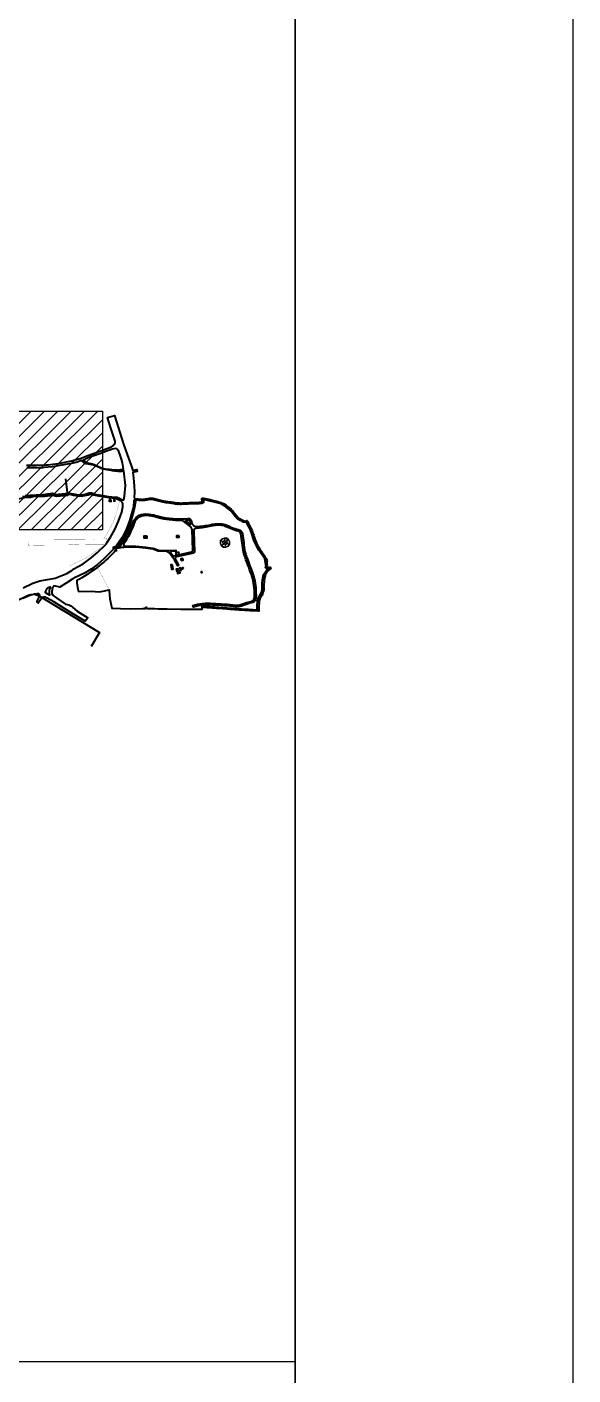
# Model space of a CAD drawing. Header units: metres. Extents: x 428 to 1115, y -4076 to 3914.
# Drawn here: x 934.438 to 935.89, y -370.963 to -367.377 of the extents above; entities that cross this region are included whole.
import ezdxf

# ---------------------------------------------------------------- set-up
doc = ezdxf.new("R2010")
doc.units = ezdxf.units.M
doc.header["$MEASUREMENT"] = 0
doc.linetypes.add('DASHED', pattern=[0.75, 0.5, -0.25])
doc.linetypes.add('VPP-MFME-01$0$HIDDEN2', pattern=[4.6875, 3.125, -1.5625])
for name, color, linetype, lineweight in [('C-BLDG', 253, 'Continuous', 5), ('C-EQPM-NAVD', 253, 'Continuous', 5), ('C-FENC-AIRF-LEAS', 253, 'Continuous', 0), ('C-FENC-AIRF-SECU', 253, 'DASHED', 0), ('C-ROAD-AIRF', 253, 'Continuous', 5), ('C-ROAD-LAND', 253, 'Continuous', 9)]:
    doc.layers.add(name, color=color, linetype=linetype, lineweight=lineweight)
doc.layers.add('Dimension', color=7, linetype='Continuous')
doc.layers.add('Frame', color=7, linetype='Continuous')

# ---------------------------------------------------------------- blocks, each defined once
blk = doc.blocks.new('W-EQUP-NAVG-flat-1')
at = {"layer": 'C-EQPM-NAVD', "linetype": 'VPP-MFME-01$0$HIDDEN2'}
for p, q in [((-13.1373259392567, 4.102819678373634), (-13.64029733557254, -1.834325692732818)), ((-13.46654653782025, 4.221621078206226), (-13.05922745354473, 5.350377418217249)), ((-12.33779019815847, 3.814301993115806), (-13.46654653782025, 4.221621078206226)), ((-13.14813433215022, -1.746146736550144), (-12.66701079765335, 3.933103392948396)), ((-11.93047111295163, 4.943058333243243), (-13.05922745354473, 5.350377418217249)), ((-12.38668884569779, 4.469817432458512), (-13.04954191902652, 4.709012286155483)), ((-9.325848162174225, 10.1218090376351), (-12.73000685404986, 5.231576018268242)), ((-12.33779019815847, 3.814301993115806), (-11.93047111295163, 4.943058333243243)), ((-12.25969171244651, 5.061859732959419), (-9.003401444293557, 9.739672852098009)), ((-7.015462354756892, 2.212640310171991), (-12.23596042720601, 4.096491078380495)), ((-6.811802812386304, 2.77701848023571), (-12.03230088483542, 4.660869248327799)), ((-9.551560864318162, 10.38930436724331), (-8.634434019681066, 11.16317648987751)), ((-8.777688741218297, 9.472177522489801), (-9.551560864318162, 10.38930436724331)), ((-8.421175235882401, 9.980054389103316), (-8.979549820534883, 10.64179204113316)), ((-8.777688741218297, 9.472177522489801), (-7.860561896581202, 10.246049645124)), ((-7.860561896581202, 10.246049645124), (-8.634434019681066, 11.16317648987751)), ((-3.015516901388764, 13.42866783926729), (-8.408721317071468, 10.8956811602693)), ((-8.086274599656463, 10.51354497473221), (-2.92733794497326, 12.93650483619422)), ((-7.541931889951229, 2.40262027492281), (-6.238632200751453, -4.871631049551069)), ((-1.690235752146691, 7.732814746559598), (-7.338272347580642, 2.966998444637283)), ((-7.117292126175016, 1.930451225372962), (-6.709973040968179, 3.059207565151154)), ((-5.988535786047577, 1.52313214004971), (-7.117292126175016, 1.930451225372962)), ((-6.937766570132225, 1.865668257698416), (-5.858471514191478, -4.158321120077743)), ((-5.983304323162883, 2.15911437687464), (-6.71294454857707, 2.422409809194505)), ((-5.581216700840741, 2.651888480293564), (-6.709973040968179, 3.059207565151154)), ((-1.85316717904061, 6.941116222878917), (-6.530447484459728, 2.99442459794227)), ((-5.988535786047577, 1.52313214004971), (-5.581216700840741, 2.651888480293564)), ((-1.025054231286048, 0.0509624804835767), (-5.886706014629453, 1.805321225314401)), ((-0.8213946898467838, 0.6153406497323886), (-5.683046472258865, 2.369699395261704)), ((-3.077242170460522, 13.77318194159306), (-1.896050963085144, 13.98481143638491)), ((-2.865612675435841, 12.59199073398486), (-3.077242170460522, 13.77318194159306)), ((-2.865612675435841, 12.59199073398486), (-1.684421468526124, 12.80362022877671)), ((-1.591528459917753, 7.181888772291131), (-2.570314873941242, 12.64489810739178)), ((-2.322368976194411, 12.96209592430386), (-2.44664669316262, 13.65574095153715)), ((-1.000932855531573, 7.287703520036303), (-1.979719270020723, 12.75071285513695)), ((-1.684421468526124, 12.80362022877671), (-1.896050963085144, 13.98481143638491)), ((-1.886826261412352, 7.128981398884207), (-0.7056350535713137, 7.340610893908888)), ((-1.675196766387671, 5.947790191275997), (-1.886826261412352, 7.128981398884207)), ((4.102819677442312, 13.13732593762688), (-1.834325694013386, 13.64029733417555)), ((-1.746146737597882, 13.14813433110248), (3.933103391900658, 12.66701079613995)), ((-1.675196766387671, 5.947790191275997), (-0.4940055590122939, 6.159419686300679)), ((-0.4683923139236868, 0.9132042431738228), (-1.379898964427411, 6.000697564915752)), ((-1.12180426204577, 6.261250729789026), (-1.25860384106636, 7.024785416782832)), ((5.851696137338876, 5.330194471753202), (-1.09964014776051, 7.838629494071938)), ((0.1222032904624939, 1.019018991268239), (-0.7893033609725535, 6.106512312428094)), ((-0.4940055590122939, 6.159419686300679), (-0.7056350535713137, 7.340610893908888)), ((5.084599389694631, 5.075447964831255), (-0.6719759711995721, 7.152745717903598)), ((0.3010439882054925, -0.1086336865555495), (-0.3246606579050422, 0.1171559145441279)), ((0.0564424614422023, -0.3150285857263952), (-0.0608703307807446, 0.3397423336282372)), ((-9.313226e-10, -1.164153e-10), (0.2573907286860049, 0.2171864354750141)), ((0.5566619168967009, 0.8622417630394921), (4.506807048805059, 4.195376339484937)), ((0.9435979784466326, 0.4036783407209441), (4.893743110354989, 3.736812917049974)), ((3.814301992300897, 12.3377901968779), (4.221621077042073, 13.46654653688893)), ((3.814301992300897, 12.3377901968779), (4.943058332428336, 11.93047111225314)), ((4.221621077042073, 13.46654653688893), (5.350377417169512, 13.05922745203133)), ((4.313339018262922, 4.424658050877042), (5.230465863365679, 5.198530173394829)), ((4.313339018262922, 4.424658050877042), (5.087211140897125, 3.507531205657868)), ((4.432393013965338, 12.28297887742519), (4.726287338882684, 13.09741427854169)), ((4.86150006018579, 4.102136353147216), (5.454340706113725, 4.602375607239082)), ((4.943058332428336, 11.93047111225314), (5.350377417169512, 13.05922745203133)), ((5.061859732493757, 12.25969171128236), (9.739672851748763, 9.003401442896575)), ((5.087211140897125, 3.507531205657868), (6.004337985999882, 4.281403328175656)), ((5.230465863365679, 5.198530173394829), (6.004337985999882, 4.281403328175656)), ((10.12180903647095, 9.32584816054441), (5.23157601756975, 12.73000685288571)), ((5.423933893907815, 4.969248462002724), (9.665645551867783, 8.548407029360533)), ((5.810869954992085, 4.510685039684176), (10.05258161341771, 8.089843606692737)), ((6.937766567803919, -1.865668258047662), (5.858471512328832, 4.158321119844913)), ((7.541931887622923, -2.402620275155641), (6.238632198423147, 4.871631049318238)), ((9.47217752132565, 8.777688740519807), (10.3893043664284, 9.551560863037592)), ((9.47217752132565, 8.777688740519807), (10.24604964395985, 7.860561895533464)), ((10.06431986857205, 8.492278491496107), (10.60289522446692, 8.946728665148838)), ((10.24604964395985, 7.860561895533464), (11.1631764890626, 8.634434018051252)), ((10.3893043664284, 9.551560863037592), (11.1631764890626, 8.634434018051252)), ((10.5135449739173, 8.086274597677402), (12.93650483526289, 2.927337943692691)), ((13.42866783821955, 3.015516900108195), (10.89568115910515, 8.408721315558067)), ((12.59199073305353, 2.865612674504518), (13.77318194042891, 3.077242169296369)), ((12.59199073305353, 2.865612674504518), (12.80362022807821, 1.68442146689631)), ((13.14813432982191, 1.746146736084483), (12.66701079532504, -3.933103393181227)), ((12.80362022807821, 1.68442146689631), (13.98481143545359, 1.896050961804576)), ((12.85356824845075, 2.302924487856216), (13.70583715848624, 2.455622237292118)), ((13.13732593692839, -4.102819678839296), (13.64029733324423, 1.834325692616403)), ((13.77318194042891, 3.077242169296369), (13.98481143545359, 1.896050961804576)), ((-12.80362022994086, -1.684421467129141), (-13.98481143731624, -1.896050962153822)), ((-13.77318194229156, -3.07724216976203), (-13.98481143731624, -1.896050962153822)), ((-12.59199073538184, -2.865612674737349), (-13.77318194229156, -3.07724216976203)), ((-12.85356825077906, -2.302924488205462), (-13.70583716034889, -2.455622237524949)), ((-13.42866784054786, -3.015516900341026), (-10.89568116143346, -8.408721316023728)), ((-10.51354497624561, -8.086274598143062), (-12.93650483712554, -2.927337944158352)), ((-12.59199073538184, -2.865612674737349), (-12.80362022994086, -1.684421467129141)), ((-10.24604964675382, -7.86056189588271), (-11.16317649139091, -8.634434018284082)), ((-10.38930436875671, -9.551560863503253), (-11.16317649139091, -8.634434018284082)), ((-10.0643198704347, -8.492278491845354), (-10.60289522632956, -8.946728665498087)), ((-9.472177524119617, -8.777688740869053), (-10.38930436875671, -9.551560863503253)), ((-9.472177524119617, -8.777688740869053), (-10.24604964675382, -7.86056189588271)), ((-10.12180903926491, -9.325848161010072), (-5.231576019898056, -12.73000685311854)), ((-5.810869957320392, -4.510685039917007), (-10.05258161574602, -8.089843607041983)), ((-5.061859734356403, -12.2596917116316), (-9.739672853611408, -9.003401443129405)), ((-5.423933896236122, -4.969248462468385), (-9.665645554661749, -8.548407029709777)), ((-5.087211143225431, -3.50753120612353), (-6.004337987862527, -4.281403328641317)), ((-5.230465865693986, -5.198530173627659), (-6.004337987862527, -4.281403328641317)), ((-5.851696139667183, -5.330194472218864), (1.099640145897865, -7.838629494537599)), ((-4.861500062514096, -4.102136353496462), (-5.454340708442032, -4.602375607704743)), ((-4.943058334756642, -11.93047111236956), (-5.350377419497817, -13.05922745238058)), ((-4.221621078904718, -13.46654653712176), (-5.350377419497817, -13.05922745238058)), ((-4.31333902105689, -4.424658051342703), (-5.230465865693986, -5.198530173627659)), ((-4.31333902105689, -4.424658051342703), (-5.087211143225431, -3.50753120612353)), ((-5.084599392022937, -5.075447965413331), (0.6719759688712656, -7.152745718020014)), ((-3.814301994629204, -12.33779019734356), (-4.943058334756642, -11.93047111236956)), ((-0.9435979803092776, -0.4036783409537748), (-4.893743112217634, -3.736812917515635)), ((-4.432393016293644, -12.28297887777444), (-4.726287341210991, -13.09741427900735)), ((-0.5566619192250073, -0.8622417635051532), (-4.506807051599025, -4.195376339834183)), ((-3.814301994629204, -12.33779019734356), (-4.221621078904718, -13.46654653712176)), ((-4.102819679770618, -13.13732593809254), (1.834325691219419, -13.64029733440839)), ((1.746146735269576, -13.1481343312189), (-3.933103394228965, -12.66701079637278)), ((-9.313226e-10, -1.164153e-10), (-0.2694731648080051, -0.2273816002998501)), ((-0.122203292325139, -1.019018991733901), (0.789303358644247, -6.106512312893756)), ((0.4683923115953803, -0.9132042437558991), (1.379898962099105, -6.000697565381415)), ((1.675196764525026, -5.94779019150883), (0.4940055566839874, -6.15941968653351)), ((0.4940055566839874, -6.15941968653351), (0.7056350517086685, -7.340610894141718)), ((1.886826259084045, -7.128981399117037), (0.7056350517086685, -7.340610894141718)), ((0.8213946870528162, -0.61534065019805), (5.68304647039622, -2.369699395727366)), ((1.000932853668928, -7.287703520385548), (1.979719267692416, -12.7507128554862)), ((1.025054228957742, -0.0509624808328226), (5.886706012766807, -1.805321225663647)), ((1.121804260183125, -6.261250730254687), (1.258603839203715, -7.024785417248495)), ((1.591528457589447, -7.181888772756793), (2.570314871612936, -12.64489810785744)), ((1.675196764525026, -5.94779019150883), (1.886826259084045, -7.128981399117037)), ((2.865612673573195, -12.59199073421769), (1.684421465732157, -12.80362022924237)), ((1.684421465732157, -12.80362022924237), (1.896050961222499, -13.98481143673416)), ((1.690235749352723, -7.732814747025257), (7.338272345252335, -2.966998445102944)), ((1.853167177177965, -6.941116223111748), (6.530447482597082, -2.9944245981751)), ((3.077242168132214, -13.77318194170948), (1.896050961222499, -13.98481143673416)), ((2.322368974331766, -12.9620959245367), (2.446646690834313, -13.65574095176998)), ((2.865612673573195, -12.59199073421769), (3.077242168132214, -13.77318194170948)), ((8.086274596862493, -10.51354497519787), (2.927337942644953, -12.93650483631063)), ((3.015516899526119, -13.42866783950012), (8.408721314743161, -10.89568116050213)), ((5.988535783719271, -1.523132140515372), (5.581216698512434, -2.651888480526395)), ((5.581216698512434, -2.651888480526395), (6.709973039105535, -3.059207565616816)), ((5.983304320834577, -2.159114377223886), (6.712944546714425, -2.422409809660166)), ((5.988535783719271, -1.523132140515372), (7.117292123381048, -1.930451225605793)), ((7.117292123381048, -1.930451225605793), (6.709973039105535, -3.059207565616816)), ((6.811802809592336, -2.777018480584956), (12.03230088204145, -4.660869248560629)), ((7.015462352894247, -2.212640310404822), (12.2359604248777, -4.096491078729741)), ((8.777688739355652, -9.472177522955462), (7.860561894252896, -10.24604964535683)), ((7.860561894252896, -10.24604964535683), (8.634434016887097, -11.16317649034317)), ((8.421175233088432, -9.980054389685392), (8.979549818206578, -10.64179204159882)), ((9.551560861989856, -10.38930436770897), (8.634434016887097, -11.16317649034317)), ((8.777688739355652, -9.472177522955462), (9.551560861989856, -10.38930436770897)), ((12.2596917101182, -5.06185973342508), (9.003401441965252, -9.739672852563672)), ((9.325848159380255, -10.12180903810076), (12.73000685172155, -5.231576018850318)), ((12.33779019629583, -3.814301993581466), (11.93047111108899, -4.943058333592488)), ((11.93047111108899, -4.943058333592488), (13.05922745121643, -5.350377418682911)), ((12.33779019629583, -3.814301993581466), (13.4665465359576, -4.221621078671887)), ((12.38668884383514, -4.469817432924173), (13.04954191669821, -4.709012286388315)), ((13.4665465359576, -4.221621078671887), (13.05922745121643, -5.350377418682911))]:
    blk.add_line(p, q, dxfattribs=at)
for points in [[(9.995848249178382, -11.84622174839023), (2.733547641895711, -15.25705309817567), (-5.261204848531633, -14.5797693914501), (-11.84622174920514, -9.995848250575364), (-15.257053099107, -2.733547643525525), (-14.57976939203217, 5.261204847251065), (-9.995848251506684, 11.84622174792457), (-2.733547644224017, 15.25705309771001), (5.261204846203327, 14.57976939121727), (11.84622174687683, 9.995848250342533), (15.25705309677869, 2.733547643059864), (14.57976939016953, -5.261204847716726), (9.995848249178382, -11.84622174839023)], [(-1.025054231286048, 0.0509624804835767), (-0.9435979803092776, -0.4036783409537748)], [(-0.4683923139236868, 0.9132042431738228), (-0.8213946898467838, 0.6153406497323886)], [(0.5566619168967009, 0.8622417630394921), (0.1222032913938165, 1.019018990918993)], [(1.025054228957742, -0.0509624808328226), (0.9435979784466326, 0.4036783406045288)], [(-0.5566619192250073, -0.8622417635051532), (-0.122203292325139, -1.019018991733901)], [(0.4683923115953803, -0.9132042437558991), (0.8213946870528162, -0.61534065019805)]]:
    blk.add_lwpolyline(points, dxfattribs=at)
blk.add_lwpolyline([(-0.5491307689808309, 7.905753780505619), (0.9596470082178712, 12.08685538964346), (6.325942774303257, 10.15039257321041), (4.817164997104554, 5.969290964072571)], close=True, dxfattribs=at)
for centre in [(-12.69850882561877, 4.582339705782942), (-8.706061380915342, 10.31767700612545), (-6.349254413507878, 2.291169852716848), (-4.353030690923333, 5.158838503062724), (-2.380831819493323, 13.2884010853013), (-1.190415910445153, 6.644200542592442), (-9.313226e-10, -1.164153e-10), (2.291169852018356, 6.349254412343725), (4.582339704502373, 12.69850882445462), (5.158838502131402, 4.353030689526348), (6.644200541544706, 1.190415908931754), (10.31767700519413, 8.706061379169112), (13.28840108448639, 2.380831818212755), (-13.28840108634904, -2.380831818445585), (-10.31767700752243, -8.706061379518358), (-6.64420054340735, -1.190415909397415), (-5.158838503994047, -4.35303068999201), (-4.582339707296341, -12.69850882480386), (-2.291169854346662, -6.349254412576556), (1.190415907651185, -6.644200542825273), (2.380831816699355, -13.28840108553413), (4.353030688595026, -5.158838503295555), (6.349254411179572, -2.291169853182509), (8.706061378587037, -10.31767700647469), (12.69850882329047, -4.582339706248604)]:
    blk.add_circle(centre, 0.19999998, dxfattribs=at)

msp = doc.modelspace()

# ---------------------------------------------------------------- hatches: boundary and pattern name
at = {"layer": 'Dimension'}
h = msp.add_hatch(dxfattribs=at)
h.set_pattern_fill('ANSI31', color=210, scale=0.2, style=0)
h.set_pattern_definition([(45, (-2541290.041674829, -12257909.0602298), (-0.0176776695296637, 0.0176776695296637), [])])
h.paths.add_polyline_path([(934.0790703767124, -368.3994845502266), (934.638918087832, -368.3994845502266), (934.638918087832, -368.7146041874029), (934.0790703767124, -368.7146041874029)])

# ---------------------------------------------------------------- linework, layer by layer
msp.add_line((930.8578505110146, -370.9273708371493), (935.1514499127608, -370.9273708371493))
at = {"layer": 'C-BLDG', "lineweight": 40}
msp.add_lwpolyline([(934.3724488147998, -368.5873120370079), (934.3706395460756, -368.6305942366589), (934.4147669149094, -368.6324388346393), (934.4315218005793, -368.6284788659532), (934.447677672142, -368.6278036440481), (934.4571474196852, -368.6256098876465), (934.485308590112, -368.6251110973526), (934.5066415604667, -368.6224300320018), (934.5165053096132, -368.6251308711934), (934.5468209201933, -368.6222627832312), (934.5414246635041, -368.5792598704566)], dxfattribs=at)
for points in [[(934.6621051605324, -368.6349608990122), (934.6572432902175, -368.6345436366964), (934.6568906281607, -368.6386528256107), (934.6617525040635, -368.6390700823385)], [(934.6715088339984, -368.6356958354581), (934.669413389405, -368.6354386134762), (934.6692317097912, -368.638059686752), (934.6713271548504, -368.6383169087339)], [(934.757622910896, -368.7315134404917), (934.7489210262427, -368.7315114046205), (934.7488291913176, -368.7360713685621), (934.7575310759711, -368.7360734100212)], [(934.8424691173713, -368.7305521274675), (934.8355124902445, -368.7305688819606), (934.8355434879193, -368.7341803795416), (934.8425001159774, -368.7341636269111)], [(934.677066658856, -368.7682566324938), (934.6749542106405, -368.7667811362762), (934.6730776501352, -368.7693037333656), (934.6751900983504, -368.7707792314458)], [(934.8423696483948, -368.7747542801071), (934.8394350830928, -368.7747503052224), (934.8342386076692, -368.7746088224221), (934.8340747395993, -368.780627544852), (934.8392712131604, -368.7807690295148), (934.842205779394, -368.780773002537)], [(934.8524901063645, -368.7912050968725), (934.8474947183856, -368.7915613016803), (934.8479532024353, -368.7962251714188), (934.8529485862234, -368.7958689684738)], [(934.8253927228503, -368.8076750634928), (934.8209626476744, -368.808050902443), (934.8221568695732, -368.8198900780399), (934.8266293087506, -368.8193510359842)], [(934.8485679554283, -368.8223964328636), (934.8466073472516, -368.8159418365676), (934.8434093131217, -368.8168937301953), (934.8440978985743, -368.8187677598317), (934.8387247656937, -368.8204333259482), (934.8381347556133, -368.8185299559255), (934.8349424975456, -368.8195597323347), (934.8369031071196, -368.826014332356)], [(934.8453384966123, -368.827171090873), (934.8379200028717, -368.8290709311831), (934.8383840837047, -368.8307222108115), (934.8458025769794, -368.8288223705013)], [(934.903697995236, -368.8264482970108), (934.9011994882021, -368.8264202213604), (934.9013346617572, -368.8281658327897), (934.9038331715852, -368.82819390844)]]:
    msp.add_lwpolyline(points, close=True, dxfattribs=at)
msp.add_lwpolyline([(934.8508940793106, -368.8173215909619, 0.9199722138695706), (934.8538722197987, -368.8165624177773, 0.903680763403596)], format="xyb", close=True, dxfattribs=at)
msp.add_lwpolyline([(933.9798656420312, -369.5623727719058), (933.95712539996, -369.401059882598, -0.3273253152927296), (934.183649883838, -369.0100346150566), (934.26023806422, -368.9760129972119), (934.4414795499757, -368.8890448434968, -0.2531542329101115), (934.4703028465152, -368.8904437198062), (934.6311216733882, -368.9878056495209), (934.6086863807865, -369.0248634404261)], format="xyb", dxfattribs=at)
at = {"layer": 'C-FENC-AIRF-LEAS', "lineweight": 40}
msp.add_lwpolyline([(935.0375074173787, -368.7304189241249), (935.0311571618075, -368.7131328767855), (935.0235745857933, -368.6991203128118), (935.0218028107194, -368.6949381901641), (935.0142070522996, -368.6943623813558), (935.0097964738957, -368.6921219209898), (935.0051044647116, -368.6896166427751), (934.9961128670257, -368.6841788607408), (934.992739099776, -368.6802258769739), (934.9864162814335, -368.6718379015792), (934.981359487632, -368.665486430632), (934.9757232887204, -368.6604969910103), (934.9629659072959, -368.6505842170436), (934.95415262063, -368.6460386364479), (934.9365595250853, -368.6408842987139), (934.9063823546746, -368.6340335904379), (934.9049500648397, -368.6442696357835), (934.894809215562, -368.6453903539796), (934.8791306901254, -368.645997566985), (934.8632943986446, -368.6464353277107), (934.8476293596904, -368.6472665256579), (934.8398391490333, -368.6465227900762), (934.8379799288227, -368.647090008365), (934.8324290073939, -368.6461771539172), (934.8293116718993, -368.6456099784692), (934.8110178501809, -368.6431570964623), (934.8033215177707, -368.6420255171824), (934.7956702520604, -368.6404630242605), (934.7853612049944, -368.6376762202698), (934.7780346202196, -368.6355465388615), (934.7753067698793, -368.6349905485977), (934.7671690618151, -368.6343084442187), (934.7472410395272, -368.6372334937323), (934.7313975265712, -368.6359754855501), (934.7272405393884, -368.6357908843775, -0.1273841617458108), (934.6708352279383, -368.7732146902699, -0.0785413492883504), (934.5705448694059, -368.8499945736248), (934.5709477777124, -368.8568380026836), (934.5733737295957, -368.8713594040592), (934.5748284037687, -368.8792671038527), (934.610051887808, -368.8778420685549), (934.6194125397597, -368.8784344604928), (934.6313798387996, -368.8794678504336), (934.6356079240793, -368.8787033314575), (934.6564417642073, -368.8742194304932), (934.6567386968525, -368.876146893831), (934.6587791668713, -368.8986163547951), (934.663367276778, -368.9234101771135), (934.6864189810583, -368.9238345361073), (934.7132583365308, -368.9245867579002), (934.7451737939843, -368.924371750908), (934.7536812473552, -368.9237762707044), (934.7533398738594, -368.9210896695722), (934.7562511537686, -368.9207933786083), (934.7569210480432, -368.9237650408168), (934.7667747128287, -368.9244039281029), (934.7773908039087, -368.9243455099631), (934.7872079659717, -368.9249066076), (934.8060909362973, -368.924834752338), (934.810897267656, -368.924765301751), (934.8474417056419, -368.9254891945739), (934.8882831728548, -368.9260467438717), (934.9010072124654, -368.9260541199465), (934.9037597335406, -368.9261821991522), (934.9041734405324, -368.9175493827778), (934.9248079822862, -368.9187486170549), (934.9819716860072, -368.922989023732), (935.0080816855186, -368.9247517156173), (935.0268419508354, -368.9258538949061), (935.034724451834, -368.9264826456773), (935.0376315589526, -368.9263940470983), (935.0502240543716, -368.9273608139474), (935.0503119661004, -368.9179740695972), (935.0508989098012, -368.9045218917299), (935.051436880836, -368.9020044374038), (935.0612034660296, -368.8814133013357), (935.0631310443857, -368.8738174120654), (935.0629769836085, -368.8632327987571), (935.0635778342836, -368.857982985558), (935.0644544137172, -368.8477514608521), (935.0673175144472, -368.8334862160254), (935.0675512279847, -368.8325962423105), (935.0770355712157, -368.8202552216817), (935.0748170537404, -368.8155635147114), (935.0727277176918, -368.8161522465516), (935.0720053340773, -368.8136209713984), (935.0740166369355, -368.8128217792828), (935.0706782804332, -368.7923979255128), (935.0647902355992, -368.7837737965157), (935.0544681858734, -368.7685190363545), (935.0479150346944, -368.7572215365936), (935.0415180220732, -368.7429336699415)], format="xyb", close=True, dxfattribs=at)
at = {"layer": 'C-FENC-AIRF-SECU', "lineweight": 40, "ltscale": 0.2, "const_width": 0.0004332, "flags": 128}
for points in [[(934.550814804388, -368.8104266988803), (934.5961649001108, -368.7893487642277), (934.6324591885783, -368.7636603711862), (934.6454590226056, -368.7548730595727), (934.6491939544208, -368.7480739949961), (934.6506684308403, -368.7384579404015), (934.6442337527403, -368.7359990346004), (934.6541822662108, -368.719517798977), (934.6677758304864, -368.6934780197906), (934.68051883555, -368.6543579007257), (934.6844317202921, -368.6372060290296)], [(934.5603107770436, -368.7454823422004), (934.5605017335618, -368.7547778541912), (934.5502168347592, -368.7549377473761), (934.5299515414516, -368.7550712785442), (934.5134406655558, -368.7552214375455), (934.4963482769667, -368.7553323021849), (934.4856200630308, -368.7553830648531), (934.4634301040784, -368.7555765489806), (934.4556825279723, -368.755465680616), (934.4539657204874, -368.7550374957491), (934.4419344069901, -368.7556144370455), (934.4430430002974, -368.7460565249194)], [(934.4433506319763, -368.7434042542), (934.4437162836543, -368.7402517254223), (934.4591048017608, -368.7401065601725), (934.4722245375156, -368.7401524855513), (934.4788338902868, -368.7399586102683), (934.4947828191797, -368.7399357109089), (934.5081830199339, -368.7398944346924), (934.5277264846953, -368.7395890353937), (934.5429448967333, -368.7397454659213), (934.5600161554753, -368.7397996279169), (934.5603726364204, -368.7395377139319), (934.5603063793384, -368.742972494917)], [(934.6419095576273, -368.7393515462745), (934.6163714679421, -368.7394387515952), (934.5955379952208, -368.7393999601472), (934.5774807778653, -368.739715196075), (934.5621324789242, -368.739581474917), (934.5622019206636, -368.7429064585587)], [(934.6454589485654, -368.7548725343067), (934.6274103720204, -368.7547871804554), (934.6201575857119, -368.7548610157091), (934.610536179738, -368.7548113408257), (934.5965635494792, -368.7549206482936), (934.5874800572636, -368.7549835386444), (934.5700709589287, -368.7549191153366), (934.5624500529373, -368.7547868135143), (934.56225805846, -368.745594186591)], [(934.6442337527403, -368.7359990346004), (934.6420163719447, -368.7393581568022)], [(934.6564417642073, -368.8742194304932), (934.6254794306584, -368.8141770231295)]]:
    msp.add_lwpolyline(points, dxfattribs=at)
msp.add_lwpolyline([(934.5705448694059, -368.8499945736248, 0.07854134928817999), (934.6708352279383, -368.7732146902699, 0.1273841617458662), (934.7272405393884, -368.6357908843775, 0.1273841617458662)], format="xyb", dxfattribs=at)
at = {"layer": 'C-ROAD-AIRF', "lineweight": 40}
for points in [[(934.6700872809157, -368.7594366873373), (934.6833824885539, -368.7598101756294, 0.2436336051842627), (934.6855356676967, -368.7587704154421, 0.0757230715724643), (934.719139530556, -368.6960436402578, -0.3244766693511961), (934.7535255814437, -368.672656908514, -0.060154469923994), (934.7880266166756, -368.678513049962, 0.0933231884595871), (934.8661792289928, -368.6843975799848, -0.315676731164061), (934.8751539245712, -368.6905751916339, 0.0242365672024016), (934.8766008957753, -368.6967401708234, 0.3228950642735362), (934.8885423305908, -368.7061454261411, 0.0486584297630332), (934.894344071159, -368.7058274614383, 0.036136818200435), (934.9307348488363, -368.7001111580749, -0.1013913781391694), (934.9650319304781, -368.7002244702298, 0.06582285760110401), (935.0008591592776, -368.7142950071711, -0.2481648383161124), (935.0112576584796, -368.7249751425107, 0.0098076651538729), (935.0176762423943, -368.7728877681066, 0.0156199941152838), (935.0367455852682, -368.8263806662281, -0.0800142402185284), (935.0469280623364, -368.874964535119), (935.0471732190342, -368.89465925272, -0.3046782087246198), (935.0383642020167, -368.9082606228758, 0.0237819366523125), (935.0084902623199, -368.9174366275538, -0.1103507984624346), (934.9926000132688, -368.919447218882, 0.0160751787119843), (934.9311447686048, -368.9147669969817, 0.1039775427499566), (934.8804837625937, -368.9206013901848), (934.8791133693883, -368.9164918604065, -0.1037681957729375), (934.9314393100792, -368.9104437584746, -0.0160397467011847), (934.9930360552387, -368.9151371027101, 0.1101182625550906), (935.0070228932888, -368.9133607166577, -0.0235075519974123), (935.0369366665834, -368.9041545166392, 0.296778310346979), (935.0428416791837, -368.894723338889), (935.0425973327364, -368.8750936201532, 0.0798650223652791), (935.0327066343739, -368.8279469924737, -0.0157097284251799), (935.0134470679327, -368.7738867922444, -0.0097955720653724), (935.0069993522479, -368.7258669583816, 0.2371880593276115), (934.9996590150985, -368.7184605634529, -0.0644404599001421), (934.9635192339772, -368.7043369336743, 0.0991981138411863), (934.9316514122763, -368.7043455670346, -0.0359358407574813), (934.8948490240144, -368.7101322951485, -0.035897554211786), (934.8901017515452, -368.710502574103, 0.4245194636401268), (934.8815188661681, -368.7195428217519), (934.8838311780706, -368.7726957759578, -0.3641212321362638), (934.8804379657377, -368.7771140149552), (934.8354228993409, -368.787060987087, 0.5117194882074592), (934.8326388734856, -368.7935129645039, -0.0180051423741143), (934.8413073520641, -368.8092833197434), (934.8390297659204, -368.8105356971491), (934.8302840350658, -368.7946306205113), (934.8180546665095, -368.7777086942215, 0.2266755552406773), (934.8081580076828, -368.7724487389196), (934.7895070228258, -368.7716518136431, -0.0814911125346425), (934.7845631537492, -368.7706222030092), (934.7750777944457, -368.7669655530472, 0.0579146384995222), (934.7727533050344, -368.7663664425481), (934.7537821179718, -368.7637597433049, 0.0106309945338616), (934.753342988202, -368.7637088930924), (934.7272430357988, -368.7612475733031, 0.0152122324147069), (934.7266118263356, -368.7612073718328), (934.7131549117618, -368.7607606853117, 0.0170051548212756), (934.7124479177874, -368.7607612701822), (934.6996050404848, -368.7612088023443, 0.0360986253520383), (934.6819507621692, -368.7635729199965), (934.667115568416, -368.76364319201)], [(934.6957748050335, -368.7518556992281, 0.6131254504450632), (934.699514541542, -368.7586111797709), (934.7123574006835, -368.7581636476088, -0.0170051548192396), (934.7132411382623, -368.758162917452), (934.7266980565615, -368.7586095983851, -0.0152122324185957), (934.7274870674588, -368.7586598525513), (934.7535870207936, -368.7611211723406, -0.0106309945356959), (934.7541359325403, -368.761184736969), (934.7731071182058, -368.7637914362122, -0.0579146384971275), (934.7760127319488, -368.7645403275956), (934.7854980903207, -368.7681969719697, 0.0814911125392288), (934.7896179824601, -368.7690549845565), (934.8151777356396, -368.7701471055616, 0.030325406162348), (934.8162275610954, -368.7701282798071), (934.8336368973829, -368.7687378952969), (934.8336491731458, -368.7713299858142), (934.8222064205909, -368.772264839964, 0.5888394421650327), (934.8203200965653, -368.7764008342047), (934.8247223256619, -368.7823574038912, 0.296184929082123), (934.8291408370712, -368.7840126304645), (934.8759519916493, -368.7736687789429, 0.3641212321355302), (934.8793452053793, -368.7692505380828), (934.8769213117192, -368.7135326674897, 0.2183943678374443), (934.8736270081716, -368.7071034087558), (934.8542096561284, -368.691806727903, 0.1753837546509687), (934.84861230175, -368.6899517512638, -0.0723155922071159), (934.7868503744246, -368.682682715239, 0.0601872396144808), (934.7533571373204, -368.6769858150501, 0.3240446873590968), (934.7232185674362, -368.6975023372788, -0.0635184645353183), (934.6957748050335, -368.7518556992281)], [(934.8714550116564, -368.6998698859234, 0.7042046894289513), (934.872725622961, -368.6988465710301, -0.0138254544843769), (934.8724364063237, -368.6979331782777, -0.0226493026546798), (934.8709749786645, -368.6917942332793, 0.2340009802977283), (934.8674559241624, -368.6888694072832, 0.0855920918238282), (934.8659864885263, -368.6887767909784, -0.0064251429738124), (934.8604575085916, -368.6893034836967, 0.6812925086680695), (934.8599924456793, -368.6908475531953), (934.8714518344493, -368.6998750752529)]]:
    msp.add_lwpolyline(points, format="xyb", close=True, dxfattribs=at)
at = {"layer": 'C-ROAD-LAND', "lineweight": 40}
for p, q in [((934.5066467758733, -368.6212415284235), (934.4978299860375, -368.6223088017423)), ((934.5167716818393, -368.6239262352456), (934.5066467758733, -368.6212415284235)), ((934.5532353145534, -368.6210798620003), (934.5369453073943, -368.6216662115175)), ((934.561949390685, -368.6235597486366), (934.5532353145534, -368.6210798620003)), ((934.606318463804, -368.6208789906223), (934.6009106163398, -368.6221961936672)), ((934.6288916391783, -368.6254753636887), (934.606318463804, -368.6208789906223)), ((934.4387724690604, -368.6266596036721), (934.4261894302907, -368.6267630829233)), ((934.4558643430934, -368.6247337757368), (934.4387724690604, -368.6266596036721)), ((934.4772890422023, -368.6244350912739), (934.4558643430934, -368.6247337757368)), ((934.4978299860375, -368.6223088017423), (934.4772890422023, -368.6244350912739)), ((934.5369453073943, -368.6216662115175), (934.5167716818393, -368.6239262352456)), ((934.5733309651256, -368.6254794112165), (934.561949390685, -368.6235597486366)), ((934.5835294288113, -368.6261665391494), (934.5733309651256, -368.6254794112165)), ((934.5857523784504, -368.6256965378989), (934.5835294288113, -368.6261665391494)), ((934.6009106163398, -368.6221961936672), (934.5857523784504, -368.6256965378989)), ((934.6560115471943, -368.6294965835978), (934.6288916391783, -368.6254753636887)), ((934.6724214807616, -368.6316068785953), (934.6560115471943, -368.6294965835978)), ((934.6833660805127, -368.635663129272), (934.6724214807616, -368.6316068785953)), ((934.6921613954472, -368.6582228484322), (934.692795089213, -368.6536981518139)), ((934.692795089213, -368.6536981518139), (934.6932563388252, -368.6483511718679)), ((934.6932563388252, -368.6483511718679), (934.6932563388252, -368.6483511718679)), ((934.6716610912697, -368.7137355989535), (934.6810695456804, -368.6920591982771)), ((934.6810695456804, -368.6920591982771), (934.6899390325412, -368.6674109789301)), ((934.6899390325412, -368.6674109789301), (934.6921613954472, -368.6582228484322)), ((934.6598573855588, -368.7343088592161), (934.6716610912697, -368.7137355989535)), ((934.6253348856695, -368.775281352805), (934.645656157052, -368.755773560958)), ((934.645656157052, -368.755773560958), (934.6485348816493, -368.752659462275)), ((934.6485348816493, -368.752659462275), (934.6520515943408, -368.7471561970879)), ((934.6520515943408, -368.7471561970879), (934.6598573855588, -368.7343088592161)), ((934.5879573796408, -368.8050201236028), (934.6083700775633, -368.7889016921389)), ((934.6083700775633, -368.7889016921389), (934.6253348856695, -368.775281352805)), ((934.513134566834, -368.8432105703969), (934.5443745234512, -368.8307255915124)), ((934.5443745234512, -368.8307255915124), (934.5570802690924, -368.8227723370064)), ((934.5570529981047, -368.8227175156344), (934.5607068852983, -368.8198494984527)), ((934.5570802690924, -368.8227723370064), (934.5570529981047, -368.8227175156344)), ((934.5607068852983, -368.8198494984527), (934.5879573796408, -368.8050201236028)), ((934.4282469248864, -368.8687644711454), (934.4536026159764, -368.857120344298)), ((934.4536026159764, -368.857120344298), (934.4723549929912, -368.850204221787)), ((934.4723549929912, -368.850204221787), (934.513134566834, -368.8432105703969))]:
    msp.add_line(p, q, dxfattribs=at)
for points in [[(934.436418390134, -368.5429961102773), (934.4626542890908, -368.5432432125081), (934.4885457747148, -368.542344337212), (934.4945068990344, -368.5420079882015), (934.5265880113001, -368.5376383959074), (934.5562587666788, -368.5315268876721), (934.579716480104, -368.5249024013747), (934.5999480348544, -368.5172204634864), (934.622252428671, -368.5091968773622), (934.6419465362558, -368.5019736847598), (934.6597803111653, -368.4948902352471), (934.6659754484424, -368.4914474895913), (934.6706258456686, -368.4878625328411), (934.6724316126199, -368.4836707076747), (934.6724403228142, -368.4793244375605), (934.6612758550324, -368.4446748978216), (934.6523454466367, -368.4163757654596), (934.6703859104308, -368.4103737267424), (934.6950236193367, -368.4871105178018), (934.7044874115379, -368.5140874813068), (934.7147696486207, -368.5440798717309), (934.7192033089227, -368.5574035587479), (934.7299391727427, -368.5543333477099), (934.731443570228, -368.5598195249904), (934.7197201822416, -368.5623381490577), (934.7197201822416, -368.5623381490577), (934.7213315560947, -368.5777218433786), (934.7232518310193, -368.5974533724357), (934.7238784611689, -368.61406766239), (934.7226971073538, -368.6298997158873, -0.0077566211434659), (934.7238860286303, -368.6307222432215, -0.0129366863075806), (934.7247308415823, -368.6311787868608, -0.0100760970742655), (934.7255535384172, -368.6316735836435, 0.0133498230856282), (934.7264559136237, -368.6321130505522), (934.7316854794043, -368.6323474961092, 0.0244278346226853), (934.7415331515947, -368.6336157451142, 0.0434743326268745), (934.7471192183436, -368.6335729657431, 0.0372766322625305), (934.7601510088423, -368.6313484291304, -0.0712735496591528), (934.7670552416237, -368.6306467446257, -0.0106508615136744), (934.7732896313534, -368.6310358009059, -0.0260268145405824), (934.7758238122333, -368.6313817276377, -0.0033390830702792), (934.7783384791107, -368.631876800092, -0.0146524921962597), (934.778907220112, -368.6320101859737, -0.00946611536821), (934.7817883824459, -368.6328343189078, 0.0059745035042014), (934.7863438662604, -368.6341718583126, 0.0024051436715176), (934.7932056954594, -368.6360622587372, 0.0050148152129218), (934.7965098412241, -368.6369199863394, 0.0106286034299163), (934.8003617811481, -368.6377922835518, 0.0115111621988319), (934.8039506312924, -368.6384394987245, 0.0023546855748685), (934.8062771467953, -368.6387927624154, 0.0010450945619787), (934.8115242503115, -368.6395530345608, 0.0066182594142978), (934.8239831516983, -368.6411637103875, -0.013958631304888), (934.8298793856517, -368.6420141382833, -0.0029935878695715), (934.8307167419696, -368.6421640476901, 0.0010736293708694), (934.8330499052533, -368.6425909920354, 0.0039620216801263), (934.8365402824707, -368.6431934329439, 0.0156049445670753), (934.8381345171944, -368.6434047518988, -0.1333197005291085), (934.8394670027769, -368.6428313179631, -0.1036605546271104), (934.8430052923503, -368.6430625765344, 0.0772831264737085), (934.847706215223, -368.6436179185975, 0.0058908170557039), (934.852439998416, -368.6433883811105, -0.0026033403325032), (934.8631476198786, -368.6427985856998, -0.0055459711848807), (934.8689643589313, -368.6425732074995, -0.0032129376370409), (934.8790099208707, -368.6423601078559, 0.0121697896101492), (934.8868006935807, -368.6422481368053, 0.0122298961051797), (934.8945385266558, -368.6417587007154, 0.005610473975082), (934.899823073996, -368.6412346306015, 0.0154058606508852), (934.901738265762, -368.6409630215485, 0.3461982761963252), (934.9040438660884, -368.638399833696, 0.1888801722759064), (934.9022756300399, -368.6328297144491, -0.0561085992400356), (934.9026918157466, -368.6321723739375, -0.1492069642040526), (934.9033034432213, -368.631755692767, -0.0959328312750973), (934.9043627714267, -368.631250735255, -0.0867799612987657), (934.9055558021643, -368.6308462730366, -0.0557989921349217), (934.9064365990924, -368.6305916140547, -0.0141574482552996), (934.9071878681424, -368.6304844765682, -0.0096210613739289), (934.9251390111164, -368.6341980042625, -0.0138508466887897), (934.9374746640677, -368.6373600716461, -0.0015917507716079), (934.95404955768, -368.642158862086, -0.01784806213354), (934.95551047218, -368.6426441165377, -0.0299577615075758), (934.9603873973243, -368.6448003015239, -0.0302051953435403), (934.9649328633673, -368.6475038508643, -0.0159035831646563), (934.9704349434467, -368.6515051255691, -0.0110258163161308), (934.9780479434407, -368.6576945631523, -0.0049828380534653), (934.9832099566701, -368.6621732691993, -0.0301837926063414), (934.9840087711342, -368.6629713809807, -0.0132750731729304), (934.985419400269, -368.6646497285683, -0.0046246142015197), (934.9892930162604, -368.6696085351278, -0.0042120598625146), (934.992602648446, -368.6740032973457, 0.0046905313384152), (934.9955784541087, -368.6779469269086, 0.0126748042066063), (934.997513285605, -368.6803338954915, 0.0272652174450616), (934.9984989666845, -368.6813688351531, 0.0528844548598045), (935.0000409118364, -368.6825400161315, 0.0129282456794732), (935.0069041897076, -368.6864520012159, 0.0004423676101343), (935.0097810567821, -368.6879913675357, 0.0009049553602961), (935.0118254094847, -368.6890781893154, 0.0011194202042011), (935.0152068876193, -368.6907883378435, 0.2572265431985196), (935.0206615149506, -368.6905834338386, -0.412565331379589), (935.024288484128, -368.6914767789414, -0.0615654508004925), (935.0253900063688, -368.6939188278038, 0.0421221801273448), (935.0268574340732, -368.697540555032, 0.0193449858631775), (935.0319435789712, -368.7066796998252, -0.0363957775390107), (935.0344823051707, -368.7116312904973, -0.0122369450321525), (935.036952734226, -368.7178792747426, -0.0068285874366692), (935.0409493383484, -368.7292352205832, -0.0087322681197354), (935.0432389343621, -368.7364503814596, 0.0121373387839318), (935.044921628432, -368.7416303994823, 0.0206518452148285), (935.0474932084323, -368.7480751423855, 0.0171922434149506), (935.051158264512, -368.7555600701588, 0.0089758731587029), (935.0551612267734, -368.7627556639482, 0.0163779198022754), (935.0575525343879, -368.7665836549122, 0.0009372173771352), (935.059487930266, -368.7694555259068, 0.0002189815913795), (935.0677996871524, -368.7817277292479, 0.001629746513856), (935.0709354586431, -368.7863209916968, -0.0015954794103397), (935.0741390783803, -368.7910129370857, -0.1821757559114224), (935.0762563727327, -368.799837062018, 0.1194949277945619), (935.0777872067407, -368.8133319559265, 0.0227248473281681), (935.0783981478304, -368.8147921747286, 0.0117950819471127), (935.079765939852, -368.8175165689309), (935.0844884247052, -368.8138775675317), (935.0861556294836, -368.8176771159041), (935.0822851366826, -368.8208173642624, 0.0633989303700555), (935.0745504603253, -368.828606676193, 0.1054191698044379), (935.0716875193173, -368.8346069714744, 0.0092632903086212), (935.0694393820593, -368.8448234106172, 0.0269155578394817), (935.068921497324, -368.8483885190208, 0.003615573006895), (935.0683717618228, -368.8549802022744, -0.0069027589827433), (935.068061116384, -368.8584309871067, -0.0045984174477158), (935.0678128038996, -368.8606233278979, 0.0035573526332019), (935.0674859301648, -368.8634565601815, 0.0606859683527453), (935.0675586543507, -368.8688537309636, -0.05961144083203099), (935.0676444440613, -368.8743473103959, -0.0362792230772298), (935.067192365648, -368.8768894559462, -0.0148538875919665), (935.0654622197613, -368.8829466643501, -0.0768431412099938), (935.0598077734463, -368.8943217842598, 0.0979196641293762), (935.0557327347341, -368.9034595879484, 0.0043468204402777), (935.0553484281987, -368.905214603873, 0.0012578016014314), (935.0548162476623, -368.9180928672422, 0.0073717239434017), (935.0546987315172, -368.9229800569583, 0.0043230493885992), (935.054693291662, -368.9313158689756, 0.0224403838735699), (935.0455597320104, -368.9302206373532, 0.0257612090800426), (935.0375473916065, -368.9300366545785, 0.0033915778158775), (935.0350463029461, -368.9301250668931, -0.020638284439982), (935.0346348618621, -368.9301254170705, -0.0163693136094581), (935.031401940854, -368.9298884774316, 0.0109879188786031), (935.026590469526, -368.9294837525803, 0.0019254476449772), (935.0157862531483, -368.928855391102, -0.0026218216112977), (935.0078523422123, -368.9283828771431, -0.0006695342514013), (934.9989115938076, -368.9277913084944, -0.0003480402570101), (934.9817144607657, -368.9266182983983, -0.0016509158274161), (934.9699495832899, -368.9257685578186, 0.0004279084437801), (934.9245677331925, -368.9223791490066, 0.0036684045683903), (934.9216996126339, -368.9221885575672, 0.0008134000993368), (934.9087574740404, -368.9214449672718), (934.904193883063, -368.9177236220558), (934.9247964720703, -368.9189209955503), (934.9819593655408, -368.9231613444854), (935.0080706917212, -368.9249241295029), (935.0268299055748, -368.9260262435992), (935.0347201146648, -368.9266556071807), (935.037627479294, -368.9265670048762), (935.050395514583, -368.927547247963), (935.0504851338916, -368.9179781338889), (935.0510713199617, -368.9045434015561), (935.0516020355279, -368.9020598995259), (935.0613671878816, -368.8814717716295), (935.0633045632857, -368.8738372902144), (935.0631503348703, -368.8632408975382), (935.0637501969464, -368.8579997102488), (935.0646261542568, -368.8477754554469), (935.0674863297023, -368.8335247802306), (935.0677098624872, -368.8326735681612), (935.0772374065125, -368.8202763366271), (935.0749109976456, -368.8153564686644), (935.0728468748273, -368.8159380963762), (935.0722148923668, -368.8137236068715), (935.0742100502828, -368.8129308297056), (935.0708430067168, -368.7923314737847), (935.0649334702173, -368.7836758660842), (935.054614988854, -368.7684263734836), (935.0480694014113, -368.7571419196893), (935.041680027032, -368.7428711111417), (935.0376712449357, -368.7303620575685), (935.031315426109, -368.7130608743746), (935.0237308426292, -368.699044583248), (935.0219211026558, -368.694772859918), (935.0142545884007, -368.6941916866917), (935.0098764507563, -368.6919677088726), (935.0051900947, -368.6894654444177), (934.9962264171331, -368.684044550987), (934.9928742346815, -368.680116858216), (934.9865531951652, -368.6717312409299), (934.9814855738074, -368.6653661652226), (934.9758339140095, -368.6603630426098), (934.9630595000923, -368.6504370326866), (934.9542172087821, -368.6458764950503), (934.9366030285596, -368.6407159751972), (934.906077436404, -368.6337861715574, -0.1740866426759049), (934.9076200306877, -368.6411795186568, -0.3244152833233812), (934.9047970490062, -368.6441116778869, -0.0167246542238065), (934.9019058246628, -368.6445294840951, -0.0068385044655638), (934.894796251552, -368.6452169175018, -0.0110017488867839), (934.8870142914816, -368.6456899585892, -0.0108690007879388), (934.8791239087003, -368.6458238920886, 0.0031887218090193), (934.869073878275, -368.6460375654269, 0.0055353671980639), (934.8632873373567, -368.646261649089, 0.0026810989636767), (934.8523558445737, -368.6468650064189, -0.0062080536304249), (934.8476329452823, -368.6470922807922, -0.0757798265861601), (934.8432143495883, -368.6465791946966, 0.0995263845219969), (934.8398213542529, -368.646346505614, 0.1072267400905527), (934.8387107260055, -368.646743835764, -0.1688905843285911), (934.83796801907, -368.6469119301755, -0.0127372852567266), (934.8366444727867, -368.6467287613768, -0.004005847948669), (934.8324584986547, -368.6460058855582, -0.0010779303450115), (934.8298344884532, -368.6455252188017, 0.0151614040906832), (934.8234782514623, -368.6445926128645, -0.0065969465513141), (934.8110418918076, -368.6429849731493, -0.0010581024341045), (934.805749548366, -368.6422182897795, -0.0023327345294086), (934.8033514034468, -368.6418542544116, -0.0115331167317276), (934.7996613706924, -368.6411889604051, -0.0106737195427523), (934.7957101634236, -368.640293806674, -0.0049697022489198), (934.7923108639658, -368.6394110469837, -0.0024375622433135), (934.7854079247916, -368.6375088448394, -0.0060498630686246), (934.7808424674437, -368.6361669840981, 0.0109237928522643), (934.7778214204587, -368.635310951503, 0.0035615724603583), (934.7753313172141, -368.6348182017674, 0.0261588451392303), (934.7730750779152, -368.6345096061697, 0.0100508003326078), (934.7671635688747, -368.6341335772295, 0.0717885203355757), (934.7603345096575, -368.6348181347121, -0.0369347965651056), (934.7472351694013, -368.6370586770345, -0.0437268725230922), (934.74147340632, -368.6371057479402, -0.0247849871234315), (934.7314051354767, -368.6358018553574), (934.7263021657706, -368.6355752366353, 0.0509580635436169), (934.7257427938747, -368.6354949044753, 0.0068850052556883), (934.7250555574426, -368.6356301101613, 0.0078576061079512), (934.7236279651984, -368.6360623239298, -0.0267158046944413), (934.7221971007527, -368.6366005669106), (934.7210112221072, -368.6524932290185), (934.7196132268288, -368.6594328301717), (934.7106653645166, -368.6912254932094), (934.7015417839864, -368.7151523194034), (934.6909506453663, -368.7353951799441), (934.6727941215499, -368.7615510317254), (934.6519966886843, -368.7824838104416), (934.6420196855904, -368.7918731550444), (934.6252345086538, -368.8072876314391), (934.6087438745888, -368.8198348152209), (934.5931847116443, -368.8289614225496), (934.57624078379, -368.8374607822616), (934.5666571503967, -368.8420249334295), (934.5597325472625, -368.8453227392156), (934.5419418208763, -368.8570803737957), (934.525620484026, -368.8676369673332), (934.5106602783777, -368.8635480887015), (934.5061349968887, -368.8689728210438), (934.5041257960254, -368.8788432999272), (934.5045137514824, -368.8842353484351), (934.5067928347268, -368.8881829919983), (934.5112003183457, -368.8920548892338), (934.517115024151, -368.8964206128139), (934.5375096302013, -368.9108973218818), (934.5406400801145, -368.9122139214296), (934.546079214895, -368.9133365991283), (934.5495974898801, -368.9146513919104), (934.5544429558793, -368.9171521699746), (934.5592617879151, -368.9206630008983), (934.5658977886193, -368.9265928826053), (934.5714529908723, -368.9312388728131), (934.5997326371723, -368.9491566232164), (934.5924507703163, -368.9578302520085), (934.5545805192083, -368.9343369955886), (934.5099038837942, -368.906566219287), (934.4916216379497, -368.8969394190926), (934.4855567638293, -368.8943717925567), (934.4831804030107, -368.8939835688789), (934.4802986818828, -368.8949519078005), (934.4769412290767, -368.8976113757808), (934.4739632389972, -368.9010036325772), (934.4676675552035, -368.910043775918), (934.463910897495, -368.9059700629432), (934.4704562115948, -368.894003262626), (934.4718888469504, -368.8897511250099), (934.4709728311279, -368.8870827330966), (934.4692909817676, -368.8853443859835), (934.4643422516526, -368.8849189094026), (934.4580738360524, -368.8856086692531), (934.4460889499167, -368.8894534892162), (934.4268794727977, -368.8978564440031)], [(934.4333696269892, -368.6238177324403), (934.4459944025143, -368.6228408979941), (934.46291036834, -368.6219974345287), (934.4812638817821, -368.6210013645459), (934.4936085746157, -368.6190991083848), (934.5062344579487, -368.617355489986), (934.5133844071534, -368.6197585965265), (934.5154833204576, -368.6204950957317), (934.5165195504666, -368.6208408976663), (934.5194839059841, -368.6205626128931), (934.5224557488688, -368.6198739408273), (934.5394650625528, -368.6180312632341), (934.5509276438968, -368.616888793068), (934.5651925264388, -368.6197697519083), (934.5754204497204, -368.6215875110347), (934.5762517808467, -368.621718484791), (934.5768428023435, -368.6217973324228), (934.5778145536312, -368.6217703203429), (934.5804347235244, -368.6217102668006), (934.5831819351293, -368.6215882821698), (934.5846506010272, -368.6214150710721), (934.5929833471307, -368.6197560745048), (934.6030267386227, -368.6167899238635), (934.6051983858922, -368.6163626479674), (934.6097132528664, -368.6161309367735), (934.6147005034143, -368.6179400327374), (934.6216667259577, -368.6205363253821), (934.6349598166996, -368.6226585692484), (934.6542754864785, -368.6257216202784), (934.673311246326, -368.6277964281608), (934.6753785337784, -368.6277621387262, -0.0192147864881322), (934.6775714613028, -368.6282283774335, -0.047005803573183), (934.6784364676564, -368.6285361702311, -0.0039496892124742), (934.6808239191303, -368.6296709439475, -0.0040882324104093), (934.6831126615867, -368.6308042554874, -0.0310169341639774), (934.6877823050596, -368.6335400639791, 0.0973386950502814), (934.6902102387972, -368.6345606109817, 0.0072936455578172), (934.6932592613156, -368.6351584660579, 0.0028740041155705), (934.6939422993453, -368.6352749596108, 0.0099139606847064), (934.6941411264703, -368.6353036592473, 0.1880147870361584), (934.694430512143, -368.6352303324957, 0.1148636109192877), (934.6958464810157, -368.6341906747539), (934.6958464810157, -368.6341906747539), (934.6974367976652, -368.6254962905068), (934.6996505826244, -368.597079561906), (934.6956876076288, -368.5580271164645), (934.6956876076288, -368.5580271164645, -0.0782404877193691), (934.685352612985, -368.5596115811486, -0.0287921968985021), (934.6804312013553, -368.5593650842775, -0.0029777786134909), (934.6690093188076, -368.558062303694, -0.0047610828650965), (934.6618789646305, -368.5571370105017, -0.0160119403573546), (934.6406982878686, -368.5534883345235, -0.0556696780304277), (934.6348017153791, -368.5515745336879, -0.0222893653533473), (934.6341253754215, -368.5512312891651, 0.0062872783044339), (934.6317688755223, -368.5499389393945, 0.0514650304845267), (934.6152598981276, -368.5432257781495, 0.0483239899515251), (934.5966158194933, -368.5397019310613, -0.0101437082177649), (934.5946697259784, -368.538962114485, -0.0181351251966971), (934.593606087146, -368.5384873299617, -0.0031615189088247), (934.5909304644445, -368.5371536052544, -0.0163388129041842), (934.590423065936, -368.5368754732182, -0.0235192633753296), (934.5886844925114, -368.5357336158622, -0.0241982798532359), (934.5871080730573, -368.5344678125102, -0.0036911778511493), (934.5864548047535, -368.5338804590274, 0.0017679970920071), (934.5850956572682, -368.5326489749123, 0.0056207773386273), (934.5843280020633, -368.5319738107492, 0.0031661435172293), (934.5829443868712, -368.5307993645538), (934.5829443868712, -368.5307993645538), (934.5829443868712, -368.5307993645538), (934.5744360808746, -368.5335275362004), (934.5684878074097, -368.5354109535683), (934.5513601812997, -368.5394616926778), (934.5052344899157, -368.5475149526018), (934.482550834538, -368.5492275281567), (934.4801231056916, -368.5494855100978), (934.4618413455316, -368.5497072375138), (934.4378234019966, -368.5495446826089)]]:
    msp.add_lwpolyline(points, format="xyb", dxfattribs=at)
msp.add_lwpolyline([(934.6896577633447, -368.5269257946629), (934.6875507070216, -368.5211476663817), (934.6846819987984, -368.5132150425333), (934.68015101389, -368.5020685660411), (934.6797874218316, -368.5009960866291), (934.6774192594456, -368.4995760748852), (934.673298628302, -368.4987314789313), (934.6689729981587, -368.4990133716483), (934.6648714987092, -368.4998593142947), (934.6583616894203, -368.5025297774692), (934.652593738632, -368.5048442817051), (934.6341581915036, -368.5115300937314), (934.6105050032487, -368.5200094449092), (934.5942501004319, -368.5262445601393), (934.593406157335, -368.5269724855889), (934.5873411453791, -368.5291910468359), (934.5916129236572, -368.5330994556416), (934.5981314170638, -368.5359541586358, -0.0285300078615842), (934.616375325946, -368.5411627012063, -0.0306729465482403), (934.6326558233702, -368.5479783135225, -0.0040233147189082), (934.6353655478447, -368.5493406112063, 0.0133415266442701), (934.6361903513312, -368.5497361960579, 0.0613583684613396), (934.6416810669467, -368.5514224226345, 0.0162176644496708), (934.6631155989596, -368.5545078905989, 0.0107709076037052), (934.6707003579937, -368.55518466595, 0.0084573067708704), (934.6803855837784, -368.5556745546628, 0.0668339053299533), (934.6853290095457, -368.555179327609, 0.0343210814290455), (934.6945357115472, -368.5523118785341), (934.6920218996236, -368.536954624461)], format="xyb", close=True, dxfattribs=at)
msp.add_lwpolyline([(934.4880513611713, -368.8783595672567), (934.4895565768236, -368.8740146270712), (934.4910084011495, -368.8719756117781), (934.4955705872267, -368.8678518867808), (934.4989386971573, -368.8661539106388), (934.5000573552676, -368.8661501611341), (934.4994921528267, -368.8684043417443), (934.4981408182064, -368.872363734873), (934.4973455586003, -368.8773428405393), (934.4971908747682, -368.8806955012251), (934.497247722698, -368.8827734420765), (934.4974756098816, -368.8847963380387), (934.4978956666307, -368.8868197201509), (934.4982470537068, -368.888524740817), (934.4891162842977, -368.8831590375621), (934.4877525328191, -368.8821176140327), (934.4876905081326, -368.8805700129587)], close=True, dxfattribs=at)
for centre, radius, start, end in [((934.6768438417928, -368.6544244567622), 0.0198627022930328, 61.71522667516268, 70.83029373753536), ((934.667175847804, -368.6652209850718), 0.0341209689841117, 51.08809849343083, 56.00039136040951), ((934.6789026076437, -368.6506940460522), 0.0154515034816116, 45.07751842256477, 51.08809849343083), ((934.6846097318918, -368.6449714543987), 0.0073694712946016, 30.65417165351861, 45.07751842256477), ((934.6652797155543, -368.6564278769065), 0.0298394284670354, 22.16172030281831, 30.65417165351861), ((934.6776112883814, -368.6484242918659), 0.0156452231581345, 0.2677816895682839, 11.99882500669788)]:
    msp.add_arc(centre, radius, start, end, dxfattribs=at)
at = {"layer": 'Defpoints', "color": 3}
msp.add_lwpolyline([(935.8898802545247, -393.3179236199521), (935.8898802545247, -363.6179236199987), (893.8898802544957, -363.6179236199987), (893.8898802544957, -393.3179236199521)], close=True, dxfattribs=at)
at = {"layer": 'Dimension', "color": 210}
msp.add_lwpolyline([(934.0790703767124, -368.3994845502266), (934.638918087832, -368.3994845502266), (934.638918087832, -368.7146041874029), (934.0790703767124, -368.7146041874029)], close=True, dxfattribs=at)
at = {"layer": 'Frame', "color": 6, "linetype": 'Continuous', "lineweight": 35}
msp.add_line((935.1514499127608, -392.630097008152), (935.1514499127608, -364.3300970081636), dxfattribs=at)

# ---------------------------------------------------------------- block references
at = {"lineweight": 40, "xscale": 0.0008664000162988, "yscale": 0.0008664000162988, "zscale": 0.0008664000162988, "rotation": 0.2713628720925263}
msp.add_blockref('W-EQUP-NAVG-flat-1', (934.9646165037993, -368.7488732187767), dxfattribs=at)

doc.saveas('drawing.dxf')
